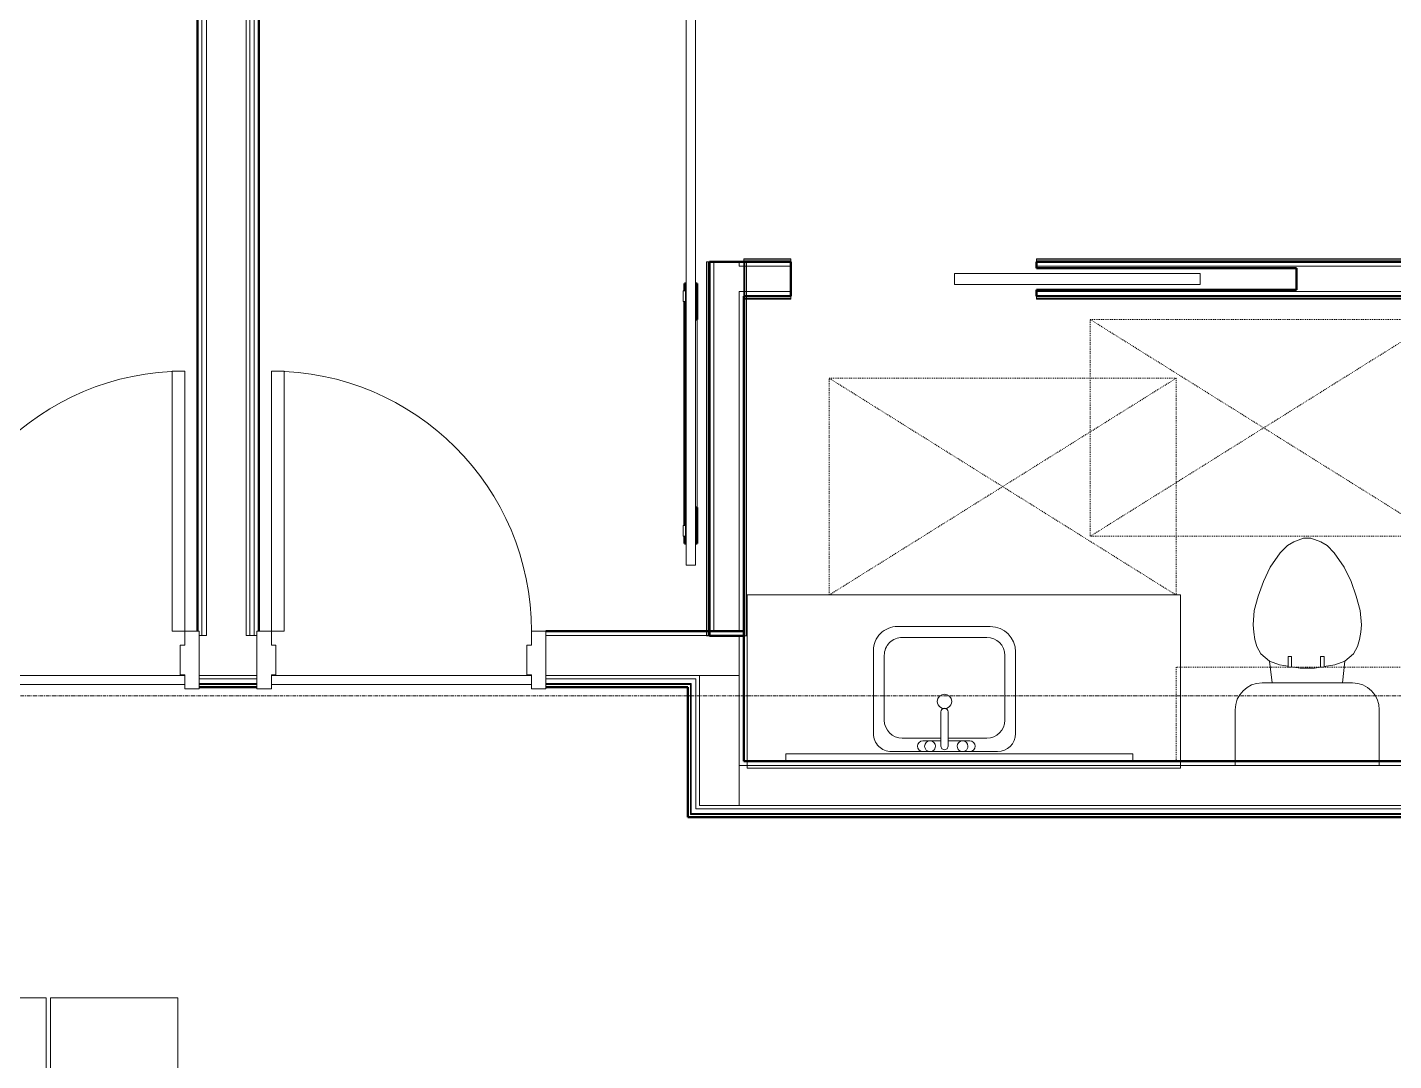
# Model space of a CAD drawing. Header units: inches. Extents: x -4235 to -464, y 9767 to 12347.
# Drawn here: x -2742.5 to -2553.4, y 10416.7 to 10559.8 of the extents above; entities that cross this region are included whole.
import ezdxf

# ---------------------------------------------------------------- set-up
doc = ezdxf.new("R2010")
doc.units = ezdxf.units.IN
doc.header["$MEASUREMENT"] = 0
doc.linetypes.add('Dash', pattern=[0.25, 0.125, -0.125])
doc.linetypes.add('Grid Line 1_2_', pattern=[0.875, 0.5, -0.125, 0.125, -0.125])
for name, color, linetype, lineweight in [('0-1', 170, 'Continuous', 5), ('0-2', 10, 'Continuous', 9), ('0-3', 7, 'Continuous', 9), ('A-DOOR-1', 7, 'Continuous', 9), ('A-DOOR-2', 130, 'Continuous', 20), ('A-DOOR-3', 250, 'Continuous', 50), ('A-DOOR-FRAM-1', 130, 'Continuous', 20), ('A-FLOR-3', 7, 'Continuous', 9), ('A-FLOR-4', 192, 'Continuous', 9), ('A-GENM-HDLN-1', 7, 'Dash', 9), ('A-WALL-1', 250, 'Continuous', 50), ('A-WALL-2', 50, 'Continuous', 13), ('A-WALL-3', 10, 'Continuous', 9), ('A-WALL-4', 254, 'Continuous', 9), ('A-WALL-5', 7, 'Continuous', 9), ('I-WALL-1', 250, 'Continuous', 50), ('I-WALL-2', 10, 'Continuous', 9), ('I-WALL-3', 254, 'Continuous', 9), ('P-SANR-FIXT-1', 7, 'Continuous', 9), ('P-SANR-FIXT-2', 254, 'Continuous', 9), ('Q-CASE-1', 254, 'Continuous', 9), ('Q-CASE-2', 7, 'Continuous', 9), ('Q-CASE-3', 7, 'Dash', 9), ('S-GRID-1', 1, 'Grid Line 1_2_', 9)]:
    doc.layers.add(name, color=color, linetype=linetype, lineweight=lineweight)

# ---------------------------------------------------------------- blocks, each defined once
blk = doc.blocks.new('Basic Wall _ INT - W4BØF - _5_8 GYP - 2X4 WOOD_BATT_ - 5_8 GYP_ - ___-3182904-BACKGROUND - 3RD FLOOR')
at = {"layer": 'A-WALL-3'}
for p, q in [((-2648.51, 10475.52), (-2648.45, 10475.52)), ((-2648.45, 10476.16), (-2648.45, 10475.54)), ((-2648.45, 10475.52), (-2648.3, 10475.52)), ((-2648.3, 10475.52), (-2648.24, 10475.52)), ((-2648.12, 10475.52), (-2648.1, 10475.52)), ((-2648.1, 10475.54), (-2648.1, 10476.16))]:
    blk.add_line(p, q, dxfattribs=at)
at = {"layer": 'A-WALL-4'}
for p, q in [((-2648.45, 10527.29), (-2648.51, 10527.29)), ((-2648.3, 10527.29), (-2648.45, 10527.29)), ((-2648.45, 10527.29), (-2648.45, 10476.16)), ((-2648.24, 10527.29), (-2648.3, 10527.29)), ((-2648.1, 10527.29), (-2648.12, 10527.29)), ((-2648.1, 10476.16), (-2648.1, 10527.29)), ((-2648.51, 10476.16), (-2648.51, 10475.54)), ((-2648.22, 10475.52), (-2648.51, 10475.52)), ((-2648.22, 10476.16), (-2648.22, 10475.54)), ((-2648.14, 10475.52), (-2648.22, 10475.52)), ((-2648.1, 10475.52), (-2648.14, 10475.52))]:
    blk.add_line(p, q, dxfattribs=at)
at = {"layer": 'A-WALL-5'}
for p, q in [((-2648.51, 10527.29), (-2648.22, 10527.29)), ((-2648.51, 10527.29), (-2648.51, 10476.16)), ((-2648.22, 10527.29), (-2648.22, 10476.16)), ((-2648.22, 10527.29), (-2648.14, 10527.29)), ((-2648.14, 10527.29), (-2648.1, 10527.29))]:
    blk.add_line(p, q, dxfattribs=at)
blk = doc.blocks.new('Basic Wall _ INT - W4BØF - _5_8 GYP - 2X4 WOOD_BATT_ - 5_8 GYP_ - ___-3182903-BACKGROUND - 3RD FLOOR')
at = {"layer": 'A-WALL-3'}
for p, q in [((-2643.32, 10527.29), (-2643.35, 10527.29)), ((-2643.35, 10526.67), (-2643.35, 10527.29)), ((-2643.35, 10522.54), (-2643.35, 10526.64)), ((-2643.28, 10527.29), (-2643.25, 10527.29)), ((-2643.25, 10527.29), (-2643.23, 10527.29)), ((-2643.23, 10527.29), (-2643.22, 10527.29)), ((-2643.23, 10527.29), (-2643.23, 10527.29)), ((-2643.22, 10527.29), (-2643.15, 10527.29)), ((-2643.15, 10527.29), (-2643.21, 10527.29)), ((-2643.15, 10527.29), (-2642.94, 10527.29)), ((-2643, 10527.29), (-2643.14, 10527.29)), ((-2642.94, 10527.29), (-2643, 10527.29)), ((-2643, 10527.29), (-2643, 10526.7)), ((-2643, 10526.64), (-2643, 10522.58)), ((-2643, 10522.4), (-2643, 10522.34)), ((-2643, 10522.34), (-2643, 10522.25)), ((-2643, 10522.24), (-2643, 10522.13)), ((-2643.35, 10475.54), (-2643.35, 10476.16))]:
    blk.add_line(p, q, dxfattribs=at)
at = {"layer": 'A-WALL-4'}
for p, q in [((-2643.35, 10527.29), (-2643.31, 10527.29)), ((-2643.31, 10527.29), (-2643.28, 10527.29)), ((-2643.22, 10526.68), (-2643.22, 10527.29)), ((-2643.22, 10522.56), (-2643.22, 10526.64)), ((-2642.94, 10527.29), (-2642.94, 10526.71)), ((-2642.94, 10526.64), (-2642.94, 10522.58)), ((-2643.35, 10476.16), (-2643.35, 10522.54)), ((-2643, 10522.13), (-2643, 10475.52)), ((-2642.94, 10522.4), (-2642.94, 10522.34)), ((-2642.94, 10522.34), (-2642.94, 10522.25)), ((-2642.94, 10522.24), (-2642.94, 10522.13)), ((-2643.35, 10475.52), (-2643.32, 10475.52)), ((-2643.21, 10475.52), (-2643.15, 10475.52)), ((-2643.14, 10475.52), (-2643, 10475.52)), ((-2643, 10475.52), (-2642.94, 10475.52))]:
    blk.add_line(p, q, dxfattribs=at)
at = {"layer": 'A-WALL-5'}
for p, q in [((-2643.22, 10475.52), (-2643.22, 10522.54)), ((-2642.94, 10522.13), (-2642.94, 10475.52)), ((-2643.31, 10475.52), (-2643.35, 10475.52)), ((-2643.22, 10475.52), (-2643.31, 10475.52)), ((-2642.94, 10475.52), (-2643.22, 10475.52))]:
    blk.add_line(p, q, dxfattribs=at)
blk = doc.blocks.new('Basic Wall _ INT - W4BØF - _5_8 GYP - 2X4 WOOD_BATT_ - 5_8 GYP_ - ___-3182905-BACKGROUND - 3RD FLOOR')
at = {"layer": 'A-WALL-3'}
for p, q in [((-2517.37, 10527.65), (-2517.37, 10527.71)), ((-2517.37, 10527.5), (-2517.37, 10527.65)), ((-2517.37, 10527.43), (-2517.37, 10527.5)), ((-2517.37, 10527.29), (-2517.37, 10527.32))]:
    blk.add_line(p, q, dxfattribs=at)
at = {"layer": 'A-WALL-4'}
for p, q in [((-2643.35, 10527.71), (-2643.35, 10527.65)), ((-2643.35, 10527.65), (-2643.35, 10527.5)), ((-2636.83, 10527.65), (-2643.35, 10527.65)), ((-2643.35, 10527.5), (-2643.35, 10527.43)), ((-2636.83, 10527.65), (-2636.83, 10527.71)), ((-2636.83, 10527.5), (-2636.83, 10527.65)), ((-2636.83, 10527.43), (-2636.83, 10527.5)), ((-2602.83, 10527.71), (-2602.83, 10527.65)), ((-2602.83, 10527.65), (-2602.83, 10527.5)), ((-2517.37, 10527.65), (-2602.83, 10527.65)), ((-2602.83, 10527.5), (-2602.83, 10527.43)), ((-2517.37, 10527.71), (-2517.37, 10527.42)), ((-2517.37, 10527.42), (-2517.37, 10527.34)), ((-2643.35, 10527.32), (-2643.35, 10527.29)), ((-2643.35, 10527.29), (-2636.83, 10527.29)), ((-2636.83, 10527.29), (-2636.83, 10527.32)), ((-2602.83, 10527.32), (-2602.83, 10527.29)), ((-2602.83, 10527.29), (-2517.37, 10527.29)), ((-2517.37, 10527.34), (-2517.37, 10527.29))]:
    blk.add_line(p, q, dxfattribs=at)
at = {"layer": 'A-WALL-5'}
for p, q in [((-2643.35, 10527.42), (-2643.35, 10527.71)), ((-2636.83, 10527.71), (-2643.35, 10527.71)), ((-2636.83, 10527.42), (-2643.35, 10527.42)), ((-2643.35, 10527.34), (-2643.35, 10527.42)), ((-2636.83, 10527.71), (-2636.83, 10527.42)), ((-2636.83, 10527.42), (-2636.83, 10527.34)), ((-2602.83, 10527.42), (-2602.83, 10527.71)), ((-2517.37, 10527.71), (-2602.83, 10527.71)), ((-2517.37, 10527.42), (-2602.83, 10527.42)), ((-2602.83, 10527.34), (-2602.83, 10527.42)), ((-2643.35, 10527.29), (-2643.35, 10527.34)), ((-2636.83, 10527.34), (-2636.83, 10527.29)), ((-2602.83, 10527.29), (-2602.83, 10527.34))]:
    blk.add_line(p, q, dxfattribs=at)
blk = doc.blocks.new('Basic Wall _ INT - W4BØF - _5_8 GYP - 2X4 WOOD_BATT_ - 5_8 GYP_ - ___-3182906-BACKGROUND - 3RD FLOOR')
at = {"layer": 'A-WALL-3'}
for p, q in [((-2643.35, 10522.54), (-2643.35, 10522.52)), ((-2643.35, 10522.44), (-2643.35, 10522.48)), ((-2643.35, 10522.42), (-2643.35, 10522.44)), ((-2643.35, 10522.13), (-2643.35, 10522.42)), ((-2643.35, 10522.4), (-2643.35, 10522.34)), ((-2643.35, 10522.34), (-2643.35, 10522.19)), ((-2643.35, 10522.19), (-2643.35, 10522.13)), ((-2643.15, 10522.19), (-2643.2, 10522.19)), ((-2643.06, 10522.19), (-2643.15, 10522.19)), ((-2642.95, 10522.19), (-2643.05, 10522.19))]:
    blk.add_line(p, q, dxfattribs=at)
at = {"layer": 'A-WALL-4'}
for p, q in [((-2643.35, 10522.5), (-2643.35, 10522.54)), ((-2643.35, 10522.54), (-2636.83, 10522.54)), ((-2643.35, 10522.48), (-2643.35, 10522.5)), ((-2643.15, 10522.13), (-2643.2, 10522.13)), ((-2643.06, 10522.13), (-2643.15, 10522.13)), ((-2642.95, 10522.13), (-2643.05, 10522.13)), ((-2636.83, 10522.19), (-2642.94, 10522.19)), ((-2636.83, 10522.52), (-2636.83, 10522.54)), ((-2636.83, 10522.34), (-2636.83, 10522.4)), ((-2636.83, 10522.19), (-2636.83, 10522.34)), ((-2636.83, 10522.13), (-2636.83, 10522.19)), ((-2602.83, 10522.54), (-2602.83, 10522.52)), ((-2602.83, 10522.54), (-2547.34, 10522.54)), ((-2602.83, 10522.4), (-2602.83, 10522.34)), ((-2602.83, 10522.34), (-2602.83, 10522.19)), ((-2602.83, 10522.19), (-2602.83, 10522.13)), ((-2547.34, 10522.19), (-2602.83, 10522.19))]:
    blk.add_line(p, q, dxfattribs=at)
at = {"layer": 'A-WALL-5'}
for p, q in [((-2643.35, 10522.42), (-2636.83, 10522.42)), ((-2636.83, 10522.13), (-2642.94, 10522.13)), ((-2636.83, 10522.54), (-2636.83, 10522.5)), ((-2636.83, 10522.5), (-2636.83, 10522.42)), ((-2636.83, 10522.42), (-2636.83, 10522.13)), ((-2602.83, 10522.5), (-2602.83, 10522.54)), ((-2602.83, 10522.42), (-2602.83, 10522.5)), ((-2602.83, 10522.42), (-2547.34, 10522.42)), ((-2602.83, 10522.13), (-2602.83, 10522.42)), ((-2547.34, 10522.13), (-2602.83, 10522.13))]:
    blk.add_line(p, q, dxfattribs=at)
blk = doc.blocks.new('POCKET - FLUSH - 2-10 x 6-8-2882529-BACKGROUND - 3RD FLOOR')
at = {"layer": 'A-DOOR-2'}
for p, q in [((-39.67, 0.75), (-39.67, -0.75)), ((-5.67, 0.75), (-39.67, 0.75)), ((-5.67, -0.75), (-5.67, 0.75)), ((-39.67, -0.75), (-5.67, -0.75))]:
    blk.add_line(p, q, dxfattribs=at)
blk = doc.blocks.new('BARN - FLUSH - 3-0 x 7-0 BARN DOOR-3238941-BACKGROUND - 3RD FLOOR')
at = {"layer": 'A-DOOR-1'}
for p, q in [((-56, 6), (-54.5, 6)), ((-56, 6), (-56, 5.67)), ((-56, 5.67), (-54.5, 5.67)), ((-54.5, 5.67), (-54.5, 6)), ((-23.5, 6), (-22, 6)), ((-23.5, 5.67), (-23.5, 6)), ((-23.5, 5.67), (-22, 5.67)), ((-22, 6), (-22, 5.67)), ((18, 5.57), (-60, 5.57)), ((-60, 4.95), (-60, 5.57)), ((-60, 4.32), (-60, 4.95)), ((-60, 4.32), (18, 4.32)), ((-52, 4.07), (-26, 4.07)), ((18, 5.57), (18, 4.95)), ((18, 4.95), (18, 4.32))]:
    blk.add_line(p, q, dxfattribs=at)
at = {"layer": 'A-DOOR-3'}
for p, q in [((-57, 5.82), (-56, 5.82)), ((-57, 5.57), (-57, 5.82)), ((-54.5, 5.82), (-23.5, 5.82)), ((-22, 5.82), (-21, 5.82)), ((-21, 5.82), (-21, 5.57)), ((-57, 4.07), (-57, 4.32)), ((-52, 4.07), (-57, 4.07)), ((-52, 4.33), (-52, 4.07)), ((-26, 4.07), (-26, 4.32)), ((-21, 4.07), (-26, 4.07)), ((-21, 4.32), (-21, 4.07))]:
    blk.add_line(p, q, dxfattribs=at)
blk = doc.blocks.new('M_Sink Vanity-Square - 500 x 440mm-V227-BACKGROUND - 3RD FLOOR')
at = {"layer": 'P-SANR-FIXT-1'}
for p, q in [((7.96, 7.09), (-6.72, 7.09)), ((3.62, 7.09), (-2.88, 7.09)), ((0.12, 6.33), (0.12, 1.59)), ((1.12, 6.33), (1.12, 1.59)), ((-9.22, 4.59), (-9.22, -6.73)), ((0.12, 5.22), (-5.22, 5.22)), ((-2.88, 5.59), (0.12, 5.59)), ((1.12, 5.59), (3.62, 5.59)), ((6.46, 5.22), (1.12, 5.22)), ((10.46, -6.91), (10.46, 4.59)), ((-7.72, 2.72), (-7.72, -6.23)), ((8.96, -6.23), (8.96, 2.72)), ((-5.22, -8.73), (6.46, -8.73)), ((-5.72, -10.23), (7.14, -10.23))]:
    blk.add_line(p, q, dxfattribs=at)
for centre, radius, start, end in [((-6.72, 4.59), 2.5, 90, 180), ((-2.88, 6.34), 0.75, 90, 270), ((-1.88, 6.34), 0.75, 360, 180), ((-1.88, 6.34), 0.75, 180, 0), ((0.62, 6.33), 0.5, 360, 180), ((2.62, 6.34), 0.75, 360, 180), ((2.62, 6.34), 0.75, 180, 360), ((3.62, 6.34), 0.75, 270, 90), ((7.96, 4.59), 2.5, 360, 90), ((-5.22, 2.72), 2.5, 90, 180), ((6.46, 2.72), 2.5, 0, 90), ((0.62, 0.13), 1, 360, 180), ((0.62, 0.13), 1, 180, 0), ((0.62, 1.59), 0.5, 180, 0), ((-5.72, -6.73), 3.5, 180, 270), ((-5.22, -6.23), 2.5, 180, 270), ((6.46, -6.23), 2.5, 270, 0), ((7.14, -6.91), 3.32, 270, 0)]:
    blk.add_arc(centre, radius, start, end, dxfattribs=at)
blk = doc.blocks.new('Toilet-Domestic-3D - Toilet-Domestic-3D-V382-BACKGROUND - 3RD FLOOR')
at = {"layer": 'P-SANR-FIXT-1'}
for p, q in [((-2.74, 11), (-1.87, 11.5)), ((-1.87, 11.5), (-0.5, 12)), ((-0.5, 12), (0.5, 12)), ((0.5, 12), (1.87, 11.5)), ((1.87, 11.5), (2.74, 11)), ((-5.13, 8), (-3.74, 10)), ((-3.74, 10), (-2.74, 11)), ((2.74, 11), (3.74, 10)), ((3.74, 10), (5.13, 8)), ((-6.06, 6), (-5.13, 8)), ((5.13, 8), (6.06, 6)), ((-6.79, 4), (-6.06, 6)), ((6.06, 6), (6.79, 4)), ((-7.33, 1.99), (-6.79, 4)), ((6.79, 4), (7.33, 1.99)), ((-7.5, 0), (-7.33, 1.99)), ((7.33, 1.99), (7.5, 0)), ((-7.41, -1), (-7.5, 0)), ((-7.24, -2), (-7.41, -1)), ((7.41, -1), (7.24, -2)), ((7.5, 0), (7.41, -1)), ((-6.97, -3), (-7.24, -2)), ((-6.4, -4), (-6.97, -3)), ((6.97, -3), (6.4, -4)), ((7.24, -2), (6.97, -3)), ((-5.21, -5), (-6.4, -4)), ((-3.84, -5.5), (-5.21, -5)), ((-4.86, -8.02), (-5.21, -5)), ((-2.65, -5.71), (-3.84, -5.5)), ((3.84, -5.5), (2.34, -5.76)), ((5.21, -5), (3.84, -5.5)), ((4.86, -8.02), (5.21, -5)), ((6.4, -4), (5.21, -5)), ((-1, -6), (-2.16, -5.8)), ((1, -6), (-1, -6)), ((1.85, -5.85), (1, -6)), ((6.25, -8.02), (-6.25, -8.02)), ((-9.98, -11.75), (-9.98, -18.86)), ((9.98, -18.86), (9.98, -11.75))]:
    blk.add_line(p, q, dxfattribs=at)
for centre, start, end in [((-6.25, -11.75), 90, 180), ((6.25, -11.75), 0, 90)]:
    blk.add_arc(centre, 3.73, start, end, dxfattribs=at)
at = {"layer": 'P-SANR-FIXT-2'}
for p, q in [((-9.98, -18.86), (-9.98, -19.48)), ((9.98, -19.48), (9.98, -18.86)), ((-9.98, -19.48), (9.98, -19.48))]:
    blk.add_line(p, q, dxfattribs=at)
blk = doc.blocks.new('Bath Vanity - Bath Vanity 60_-V383-BACKGROUND - 3RD FLOOR')
at = {"layer": 'Q-CASE-1'}
for p, q in [((30.74, 0), (-29.26, 0)), ((-29.26, 0), (-29.26, -1)), ((30.74, -0.37), (30.74, 0)), ((30.74, -1), (30.74, -0.37))]:
    blk.add_line(p, q, dxfattribs=at)
at = {"layer": 'Q-CASE-2'}
for p, q in [((-29.26, -1), (-29.26, -24)), ((30.74, -24), (30.74, -1)), ((-29.26, -24), (30.74, -24))]:
    blk.add_line(p, q, dxfattribs=at)
blk = doc.blocks.new('ADA Clearances - 30_x48_-1721104-BACKGROUND - 3RD FLOOR')
at = {"layer": 'A-GENM-HDLN-1'}
for p, q in [((15, 24), (-15, -24)), ((-15, 24), (15, -24)), ((-15, -24), (-15, 24)), ((-15, 24), (15, 24)), ((15, 24), (15, -24)), ((15, -24), (-15, -24))]:
    blk.add_line(p, q, dxfattribs=at)
blk = doc.blocks.new('ADA Clearances - 30_x48_-V305-BACKGROUND - 3RD FLOOR')
at = {"layer": 'A-GENM-HDLN-1'}
for p, q in [((15, 24), (-15, -24)), ((-15, 24), (15, -24)), ((-15, 24), (15, 24)), ((15, 24), (15, -24)), ((15, -24), (-15, -24))]:
    blk.add_line(p, q, dxfattribs=at)
blk = doc.blocks.new('BATHROOM MIRROR - BATHROOM MIRROR 48_-V310-BACKGROUND - 3RD FLOOR')
at = {"layer": 'Q-CASE-2'}
for p, q in [((24.74, 24), (-23.26, 24)), ((-23.26, 23), (-23.26, 24)), ((-23.26, 23), (24.74, 23)), ((24.74, 24), (24.74, 23))]:
    blk.add_line(p, q, dxfattribs=at)
blk = doc.blocks.new('300 Series Wall Hung Cabinet_326 - 36_-2909952-BACKGROUND - 3RD FLOOR')
at = {"layer": 'Q-CASE-2'}
for p, q in [((-2.5, -13.19), (-2.01, -13.19)), ((-2.5, -13.19), (-2.5, -14.69)), ((-2.01, -14.69), (-2.01, -13.19)), ((2, -13.19), (2.49, -13.19)), ((2, -13.19), (2, -14.69)), ((2.49, -14.69), (2.49, -13.19)), ((-2.5, -14.69), (-2.01, -14.69)), ((2, -14.69), (2.49, -14.69))]:
    blk.add_line(p, q, dxfattribs=at)
at = {"layer": 'Q-CASE-3'}
for p, q in [((18, -0.19), (-18, -0.19)), ((-18, -0.19), (-18, -13.19)), ((18, -13.19), (18, -0.19)), ((-18, -13.19), (18, -13.19))]:
    blk.add_line(p, q, dxfattribs=at)
blk = doc.blocks.new('CTR - 1st Phase - Unit Layouts_rvt-2-BACKGROUND - 3RD FLOOR')
at = {"layer": 'A-WALL-1'}
for p, q in [((-2643.35, 10527.29), (-2648.1, 10527.29)), ((-2648.1, 10527.29), (-2648.1, 10475.52)), ((-2636.83, 10527.29), (-2643.35, 10527.29)), ((-2636.83, 10522.54), (-2636.83, 10527.29)), ((-2517.37, 10527.29), (-2602.83, 10527.29)), ((-2602.83, 10527.29), (-2602.83, 10526.42)), ((-2602.83, 10526.42), (-2566.83, 10526.42)), ((-2566.83, 10526.42), (-2566.83, 10523.42)), ((-2643.35, 10475.52), (-2643.35, 10522.54)), ((-2643.35, 10522.54), (-2636.83, 10522.54)), ((-2566.83, 10523.42), (-2602.83, 10523.42)), ((-2602.83, 10523.42), (-2602.83, 10522.54)), ((-2602.83, 10522.54), (-2517.37, 10522.54)), ((-2648.1, 10475.52), (-2647.47, 10475.52)), ((-2647.47, 10475.52), (-2643.97, 10475.52)), ((-2643.97, 10475.52), (-2643.35, 10475.52))]:
    blk.add_line(p, q, dxfattribs=at)
at = {"layer": 'A-WALL-2'}
for p, q in [((-2647.47, 10527.29), (-2647.47, 10476.15)), ((-2643.97, 10527.29), (-2643.97, 10526.67)), ((-2643.97, 10526.67), (-2643.35, 10526.67)), ((-2636.83, 10526.67), (-2643.35, 10526.67)), ((-2518, 10526.67), (-2602.83, 10526.67)), ((-2643.97, 10523.17), (-2643.97, 10476.15)), ((-2643.97, 10523.17), (-2643.35, 10523.17)), ((-2636.83, 10523.17), (-2643.35, 10523.17)), ((-2518, 10523.17), (-2602.83, 10523.17)), ((-2647.47, 10476.15), (-2643.97, 10476.15))]:
    blk.add_line(p, q, dxfattribs=at)
at = {"layer": 'A-WALL-3'}
for p, q in [((-2648.1, 10527.29), (-2648.1, 10476.16)), ((-2642.94, 10527.29), (-2643.2, 10527.29)), ((-2636.83, 10527.29), (-2642.94, 10527.29)), ((-2517.37, 10527.29), (-2602.83, 10527.29)), ((-2643.35, 10522.13), (-2643.35, 10522.4)), ((-2643.35, 10476.16), (-2643.35, 10522.13)), ((-2643.2, 10522.54), (-2643.15, 10522.54)), ((-2643.15, 10522.54), (-2643.06, 10522.54)), ((-2643.05, 10522.54), (-2642.95, 10522.54)), ((-2642.94, 10522.54), (-2636.83, 10522.54)), ((-2602.83, 10522.54), (-2547.34, 10522.54)), ((-2648.1, 10476.16), (-2648.1, 10475.54)), ((-2643.99, 10475.52), (-2648.1, 10475.52)), ((-2643.35, 10475.52), (-2643.97, 10475.52)), ((-2643.35, 10475.54), (-2643.35, 10476.16))]:
    blk.add_line(p, q, dxfattribs=at)
at = {"layer": 'A-WALL-4'}
for p, q in [((-2648.1, 10527.29), (-2643.35, 10527.29)), ((-2636.83, 10527.29), (-2636.83, 10526.67)), ((-2636.83, 10526.64), (-2636.83, 10522.54)), ((-2602.83, 10526.67), (-2602.83, 10527.29)), ((-2602.83, 10526.42), (-2602.83, 10526.64)), ((-2566.83, 10526.42), (-2602.83, 10526.42)), ((-2566.83, 10523.42), (-2566.83, 10526.42)), ((-2602.83, 10522.54), (-2602.83, 10523.42)), ((-2602.83, 10523.42), (-2566.83, 10523.42))]:
    blk.add_line(p, q, dxfattribs=at)
at = {"layer": '0-2'}
for name, p, rotation in [('BARN - FLUSH - 3-0 x 7-0 BARN DOOR-3238941-BACKGROUND - 3RD FLOOR', (-2645.72, 10545.29), 89.99999999995667), ('POCKET - FLUSH - 2-10 x 6-8-2882529-BACKGROUND - 3RD FLOOR', (-2619.83, 10524.92), 180), ('ADA Clearances - 30_x48_-1721104-BACKGROUND - 3RD FLOOR', (-2571.37, 10504.3), 89.99999999986548), ('ADA Clearances - 30_x48_-V305-BACKGROUND - 3RD FLOOR', (-2607.5, 10496.17), 89.99999999997534), ('Bath Vanity - Bath Vanity 60_-V383-BACKGROUND - 3RD FLOOR', (-2612.14, 10457.17), 180), ('M_Sink Vanity-Square - 500 x 440mm-V227-BACKGROUND - 3RD FLOOR', (-2614.93, 10466.57), 180), ('300 Series Wall Hung Cabinet_326 - 36_-2909952-BACKGROUND - 3RD FLOOR', (-2565.5, 10457.98), 180), ('BATHROOM MIRROR - BATHROOM MIRROR 48_-V310-BACKGROUND - 3RD FLOOR', (-2612.76, 10482.17), 180)]:
    blk.add_blockref(name, p, dxfattribs=dict(at, rotation=rotation))
for name, p in [('Basic Wall _ INT - W4BØF - _5_8 GYP - 2X4 WOOD_BATT_ - 5_8 GYP_ - ___-3182905-BACKGROUND - 3RD FLOOR', (0, 0)), ('Basic Wall _ INT - W4BØF - _5_8 GYP - 2X4 WOOD_BATT_ - 5_8 GYP_ - ___-3182904-BACKGROUND - 3RD FLOOR', (0, 0)), ('Basic Wall _ INT - W4BØF - _5_8 GYP - 2X4 WOOD_BATT_ - 5_8 GYP_ - ___-3182903-BACKGROUND - 3RD FLOOR', (0, 0)), ('Basic Wall _ INT - W4BØF - _5_8 GYP - 2X4 WOOD_BATT_ - 5_8 GYP_ - ___-3182906-BACKGROUND - 3RD FLOOR', (0, 0)), ('Toilet-Domestic-3D - Toilet-Domestic-3D-V382-BACKGROUND - 3RD FLOOR', (-2565.34, 10477.02))]:
    blk.add_blockref(name, p, dxfattribs=at)
blk = doc.blocks.new('HOLLOW METAL - UNIT DOOR-2191977-BACKGROUND - 3RD FLOOR')
at = {"layer": 'A-DOOR-1'}
blk.add_arc((18, -4.125), 36, 180, 270, dxfattribs=at)
at = {"layer": 'A-DOOR-2'}
for p, q in [((16.25, -4.125), (18, -4.125)), ((16.25, -40.125), (16.25, -4.125)), ((18, -4.125), (18, -40.125)), ((18, -40.125), (16.25, -40.125))]:
    blk.add_line(p, q, dxfattribs=at)
at = {"layer": 'A-DOOR-FRAM-1'}
for p, q in [((-20, 3.875), (-18, 3.875)), ((-20, -4.125), (-20, 3.875)), ((-18, 3.875), (-18, 1.9375)), ((18, 3.875), (20, 3.875)), ((18, 1.9375), (18, 3.875)), ((20, 3.875), (20, -4.125)), ((-18, 1.9375), (-17.375, 1.9375)), ((-17.375, 1.9375), (-17.375, -2.1875)), ((17.375, 1.9375), (18, 1.9375)), ((17.375, -2.1875), (17.375, 1.9375)), ((-18, -2.1875), (-18, -4.125)), ((-17.375, -2.1875), (-18, -2.1875)), ((18, -2.1875), (17.375, -2.1875)), ((18, -4.125), (18, -2.1875)), ((-18, -4.125), (-20, -4.125)), ((20, -4.125), (18, -4.125))]:
    blk.add_line(p, q, dxfattribs=at)
blk = doc.blocks.new('HOLLOW METAL - UNIT DOOR-2191978-BACKGROUND - 3RD FLOOR')
at = {"layer": 'A-DOOR-1'}
blk.add_arc((18, 4.125), 36, 90, 180, dxfattribs=at)
at = {"layer": 'A-DOOR-2'}
for p, q in [((18, 40.125), (16.25, 40.125)), ((16.25, 40.125), (16.25, 4.125)), ((18, 4.125), (18, 40.125)), ((16.25, 4.125), (18, 4.125))]:
    blk.add_line(p, q, dxfattribs=at)
at = {"layer": 'A-DOOR-FRAM-1'}
for p, q in [((-18, 4.125), (-20, 4.125)), ((-20, 4.125), (-20, -3.875)), ((-18, 2.1875), (-18, 4.125)), ((18, 4.125), (18, 2.1875)), ((20, 4.125), (18, 4.125)), ((20, -3.875), (20, 4.125)), ((-17.375, 2.1875), (-18, 2.1875)), ((-17.375, -1.9375), (-17.375, 2.1875)), ((18, 2.1875), (17.375, 2.1875)), ((17.375, 2.1875), (17.375, -1.9375)), ((-18, -3.875), (-18, -1.9375)), ((-18, -1.9375), (-17.375, -1.9375)), ((17.375, -1.9375), (18, -1.9375)), ((18, -1.9375), (18, -3.875)), ((-20, -3.875), (-18, -3.875)), ((18, -3.875), (20, -3.875))]:
    blk.add_line(p, q, dxfattribs=at)
blk = doc.blocks.new('CTR - 1st Phase - Common Walls_rvt-2-BACKGROUND - 3RD FLOOR')
at = {"layer": 'A-FLOR-3'}
for p, q in [((-2739.92, 10425.39), (-2778.57, 10425.39)), ((-2739.92, 10381.41), (-2739.92, 10425.39)), ((-2739.3, 10425.39), (-2739.3, 10381.41)), ((-2721.68, 10425.39), (-2739.3, 10425.39)), ((-2721.68, 10381.41), (-2721.68, 10425.39))]:
    blk.add_line(p, q, dxfattribs=at)
at = {"layer": 'A-WALL-2'}
for p, q in [((-2718.35, 10843.14), (-2718.35, 10476.16)), ((-2717.72, 10843.14), (-2717.72, 10476.16)), ((-2712.22, 10843.14), (-2712.22, 10476.16)), ((-2711.72, 10843.14), (-2711.72, 10476.16)), ((-2711.1, 10843.14), (-2711.1, 10476.16)), ((-2718.35, 10475.54), (-2718.72, 10475.54)), ((-2718.35, 10476.16), (-2718.35, 10475.54)), ((-2717.72, 10475.54), (-2718.35, 10475.54)), ((-2717.72, 10475.54), (-2718.35, 10475.54)), ((-2717.72, 10476.16), (-2717.72, 10475.54)), ((-2712.22, 10476.16), (-2712.22, 10475.54)), ((-2711.72, 10475.54), (-2712.22, 10475.54)), ((-2711.72, 10475.54), (-2712.22, 10475.54)), ((-2711.72, 10476.16), (-2711.72, 10475.54)), ((-2711.1, 10475.54), (-2711.72, 10475.54)), ((-2711.1, 10475.54), (-2711.72, 10475.54)), ((-2711.1, 10476.16), (-2711.1, 10475.54)), ((-2710.72, 10475.54), (-2711.1, 10475.54)), ((-2643.97, 10475.54), (-2670.72, 10475.54)), ((-2643.97, 10475.54), (-2643.97, 10470.04)), ((-2710.72, 10470.04), (-2718.72, 10470.04)), ((-2710.72, 10469.54), (-2718.72, 10469.54)), ((-2710.72, 10468.91), (-2718.72, 10468.91)), ((-2649.47, 10470.04), (-2670.72, 10470.04)), ((-2649.97, 10469.54), (-2670.72, 10469.54)), ((-2650.6, 10468.91), (-2670.72, 10468.91)), ((-2650.6, 10468.91), (-2650.6, 10468.41)), ((-2649.97, 10469.54), (-2649.97, 10468.91)), ((-2649.97, 10468.91), (-2649.97, 10468.41)), ((-2649.47, 10470.04), (-2649.47, 10469.54)), ((-2649.47, 10469.54), (-2649.47, 10468.41)), ((-2643.97, 10470.04), (-2643.97, 10468.41)), ((-2650.6, 10468.41), (-2650.6, 10450.91)), ((-2649.97, 10468.41), (-2649.97, 10451.54)), ((-2649.47, 10468.41), (-2649.47, 10452.04)), ((-2643.97, 10468.41), (-2643.97, 10457.54)), ((-2643.35, 10457.54), (-2643.97, 10457.54)), ((-2516.75, 10457.54), (-2643.35, 10457.54)), ((-2643.97, 10452.04), (-2649.47, 10452.04)), ((-2643.35, 10452.04), (-2643.97, 10452.04)), ((-2506.29, 10452.04), (-2643.35, 10452.04)), ((-2649.97, 10450.91), (-2650.6, 10450.91)), ((-2649.47, 10451.54), (-2649.97, 10451.54)), ((-2643.35, 10450.91), (-2649.97, 10450.91)), ((-2643.35, 10451.54), (-2649.47, 10451.54)), ((-2506.09, 10451.54), (-2643.35, 10451.54)), ((-2505.83, 10450.91), (-2643.35, 10450.91))]:
    blk.add_line(p, q, dxfattribs=at)
at = {"layer": 'I-WALL-1'}
for p, q in [((-2718.97, 10843.14), (-2718.97, 10476.16)), ((-2710.47, 10476.16), (-2710.47, 10843.14)), ((-2643.35, 10476.16), (-2670.72, 10476.16)), ((-2643.35, 10475.54), (-2643.35, 10476.16)), ((-2643.35, 10468.41), (-2643.35, 10475.54)), ((-2718.72, 10468.41), (-2710.72, 10468.41)), ((-2670.72, 10468.41), (-2651.1, 10468.41)), ((-2651.1, 10468.41), (-2651.1, 10450.41)), ((-2643.35, 10458.16), (-2643.35, 10468.41)), ((-2517.37, 10458.16), (-2643.35, 10458.16)), ((-2651.1, 10450.41), (-2650.6, 10450.41)), ((-2650.6, 10450.41), (-2643.35, 10450.41)), ((-2643.35, 10450.41), (-2505.62, 10450.41))]:
    blk.add_line(p, q, dxfattribs=at)
at = {"layer": 'I-WALL-2'}
for p, q in [((-2670.72, 10468.41), (-2670.72, 10476.16)), ((-2648.39, 10476.16), (-2648.51, 10476.16)), ((-2648.3, 10476.16), (-2648.39, 10476.16)), ((-2648.24, 10476.16), (-2648.3, 10476.16)), ((-2647.47, 10476.16), (-2648.1, 10476.16)), ((-2643.97, 10476.16), (-2647.47, 10476.16)), ((-2643.35, 10476.16), (-2643.97, 10476.16)), ((-2643.35, 10476.16), (-2643.35, 10475.54))]:
    blk.add_line(p, q, dxfattribs=at)
at = {"layer": 'I-WALL-3'}
for p, q in [((-2718.97, 10809.23), (-2718.97, 10476.16)), ((-2710.47, 10476.16), (-2710.47, 10809.23)), ((-2648.51, 10476.16), (-2670.72, 10476.16)), ((-2643.35, 10475.52), (-2643.35, 10468.41)), ((-2718.72, 10468.41), (-2710.72, 10468.41)), ((-2670.72, 10468.41), (-2651.1, 10468.41)), ((-2651.1, 10468.41), (-2651.1, 10450.41)), ((-2643.35, 10458.16), (-2643.35, 10468.41)), ((-2642.87, 10458.16), (-2643.35, 10458.16)), ((-2575.32, 10458.16), (-2582.87, 10458.16)), ((-2517.37, 10458.16), (-2555.36, 10458.16)), ((-2643.35, 10450.41), (-2651.1, 10450.41)), ((-2643.35, 10450.41), (-2505.62, 10450.41))]:
    blk.add_line(p, q, dxfattribs=at)
at = {"layer": '0-3'}
blk.add_blockref('HOLLOW METAL - UNIT DOOR-2191978-BACKGROUND - 3RD FLOOR', (-2738.72, 10472.04), dxfattribs=at)
at = {"layer": '0-3', "rotation": 180}
blk.add_blockref('HOLLOW METAL - UNIT DOOR-2191977-BACKGROUND - 3RD FLOOR', (-2690.72, 10472.04), dxfattribs=at)

msp = doc.modelspace()

# ---------------------------------------------------------------- linework, layer by layer
at = {"layer": 'A-FLOR-4'}
for p, q in [((-2756.72, 10470.04), (-2720.72, 10470.04)), ((-2720.72, 10468.79), (-2756.72, 10468.79)), ((-2718.72, 10470.04), (-2710.72, 10470.04)), ((-2710.72, 10468.79), (-2718.72, 10468.79)), ((-2708.72, 10470.04), (-2672.72, 10470.04)), ((-2672.72, 10468.79), (-2708.72, 10468.79)), ((-2670.72, 10470.04), (-2643.97, 10470.04)), ((-2650.72, 10468.79), (-2670.72, 10468.79)), ((-2650.72, 10450.79), (-2650.72, 10468.79)), ((-2643.97, 10470.04), (-2643.97, 10452.04)), ((-2643.97, 10452.04), (-2506.29, 10452.04)), ((-2505.77, 10450.79), (-2650.72, 10450.79))]:
    msp.add_line(p, q, dxfattribs=at)
at = {"layer": 'S-GRID-1'}
msp.add_line((-464.45, 10467.19), (-4185.7, 10467.19), dxfattribs=at)

# ---------------------------------------------------------------- block references
at = {"layer": '0-1'}
for name in ['CTR - 1st Phase - Unit Layouts_rvt-2-BACKGROUND - 3RD FLOOR', 'CTR - 1st Phase - Common Walls_rvt-2-BACKGROUND - 3RD FLOOR']:
    msp.add_blockref(name, (0, 0), dxfattribs=at)

doc.saveas('drawing.dxf')
